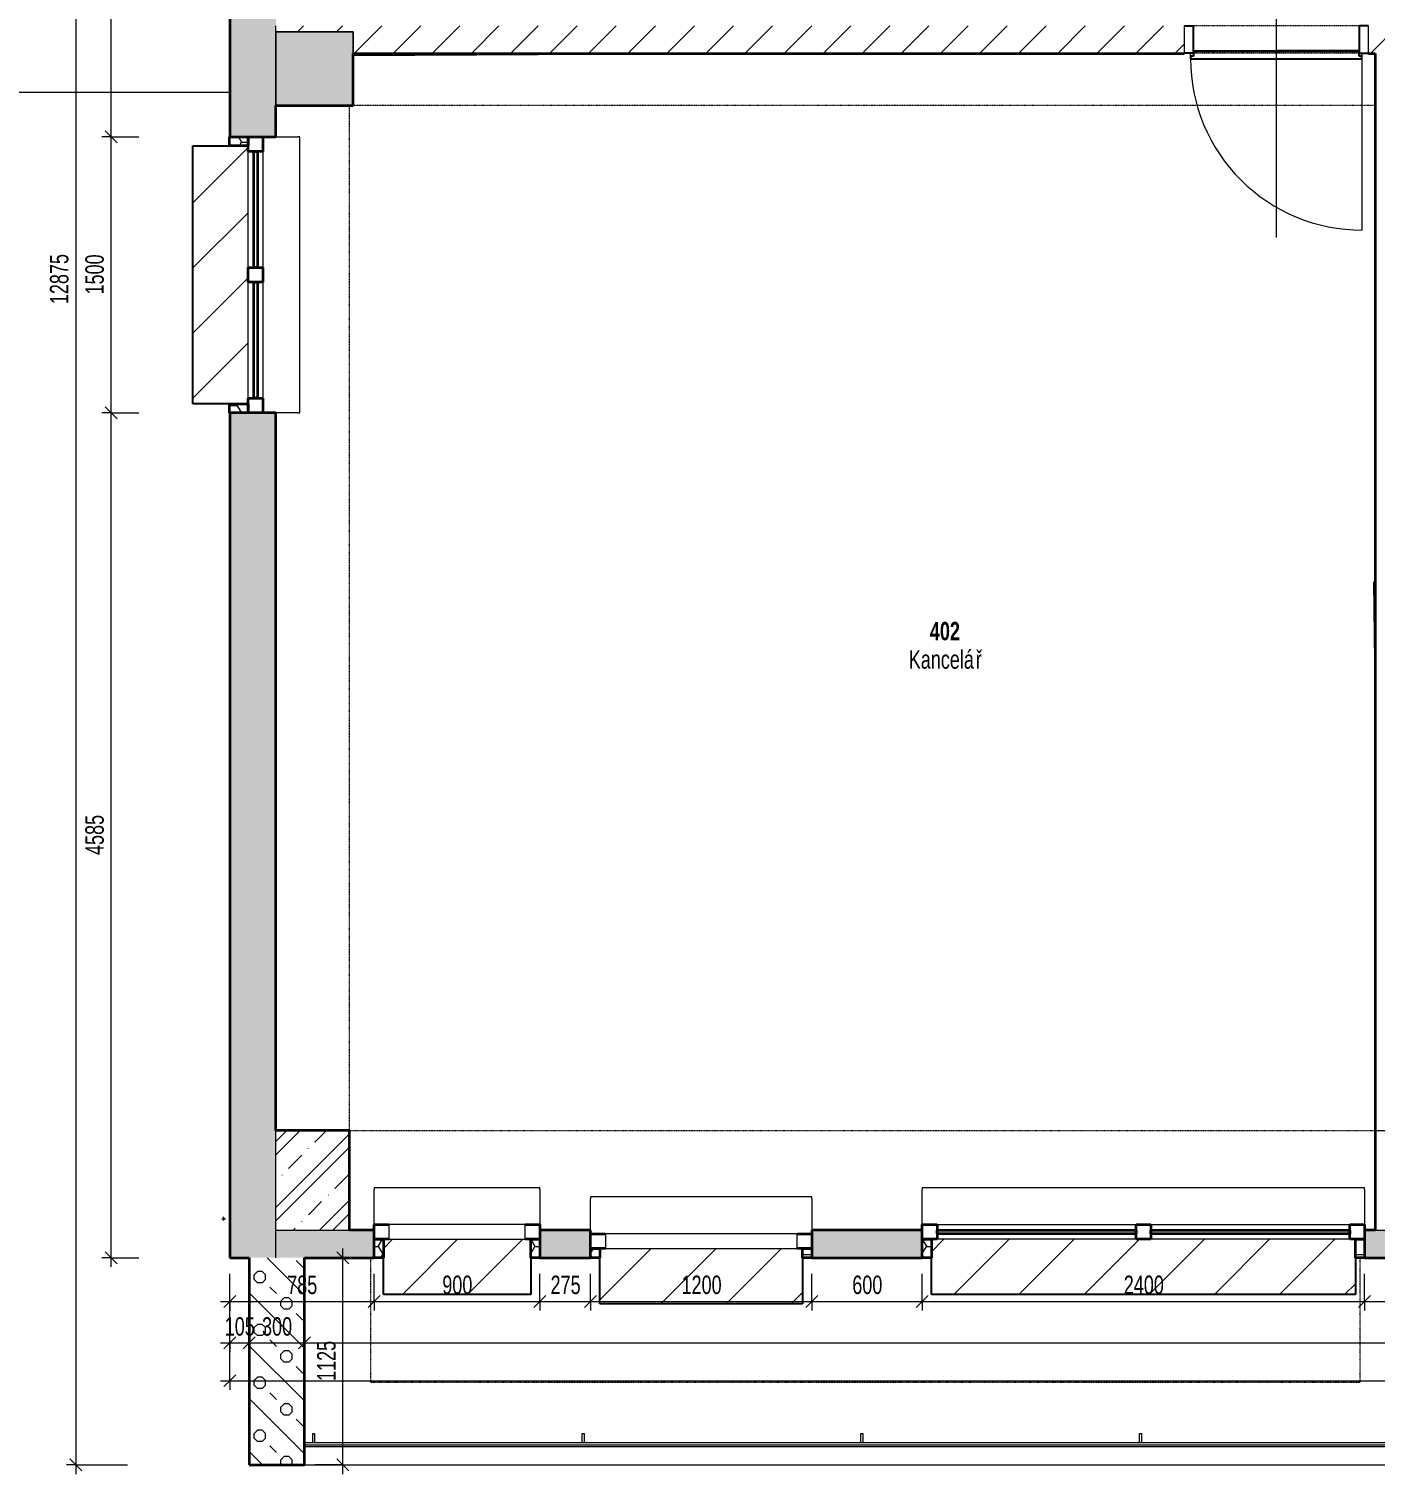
# Model space of a CAD drawing. Header units: millimetres. Extents: x 46521 to 257780, y -45352 to 20466.
# Drawn here: x 52401 to 59707, y -31402 to -23554 of the extents above; entities that cross this region are included whole.
import ezdxf

# ---------------------------------------------------------------- set-up
doc = ezdxf.new("R2010")
doc.units = ezdxf.units.MM
doc.linetypes.add('Dash dot dot', pattern=[5, 2, -1, 0, -1, 0, -1])
doc.linetypes.add('Čerchovaná se dvěma tečkami', pattern=[2.59, 1, -0.53, 0, -0.53, 0, -0.53])
for name, color, linetype, lineweight in [('A-ANNO-DIMS', 211, 'Continuous', 9), ('A-ANNO-DIMS-50', 211, 'Continuous', 9), ('A-AREA-IDEN', 2, 'Continuous', 9), ('A-DETL', 90, 'Continuous', 13), ('A-DOOR', 31, 'Continuous', 13), ('A-DOOR-FRAM', 31, 'Continuous', 25), ('A-FLOR', 192, 'Continuous', 13), ('A-FLOR-HRAL', 11, 'Continuous', 13), ('A-GENM', 13, 'Continuous', 13), ('A-GLAZ', 151, 'Continuous', 13), ('A-ROOF', 132, 'Continuous', 13), ('A-WALL', 113, 'Continuous', 13), ('A-WALL-PATT', 111, 'Continuous', 35), ('E-POWR-CNTR', 130, 'Continuous', 13), ('E-POWR-RISE', 130, 'Continuous', 13), ('Q-SPCQ', 91, 'Continuous', 13), ('S-COLS', 52, 'Continuous', 13)]:
    doc.layers.add(name, color=color, linetype=linetype, lineweight=lineweight)
doc.styles.add('Arial_2', font='arial.ttf', dxfattribs={"width": 0.7, "height": 100})
doc.styles.add('Arial_B', font='arialbd.ttf', dxfattribs={"width": 0.7, "height": 100})
doc.dimstyles.new('Vnitřní_-_průhledné', dxfattribs={"dimscale": 304.8, "dimtxt": 102.02594, "dimasz": 0.213255, "dimexe": 0.164042, "dimexo": 0.0625, "dimgap": 0.032808, "dimtad": 1, "dimdec": 0, "dimrnd": 5, "dimzin": 0, "dimdsep": 46, "dimtxsty": 'Arial_2', "dimblk1": 'OBLIQUE', "dimblk2": 'OBLIQUE', "dimsah": 1, "dimcen": 0.09, "dimdle": 0.164042, "dimazin": 0, "dimtfac": 1, "dimtdec": 4, "dimtix": 1, "dimtmove": 0, "dimatfit": 3, "dimfxl": 0.492126, "dimfxlon": 1, "dimtvp": 1, "dimtolj": 1, "dimtzin": 0, "dimarcsym": 2})

# ---------------------------------------------------------------- blocks, each defined once
blk = doc.blocks.new('OKNO_2k_nadsvetlik - OKNO_2k_nadsvetlik 1500 x 1800-1972510-2NP_DEMOLICE B')
at = {"layer": 'A-GLAZ'}
h = blk.add_hatch(dxfattribs=at)
h.set_pattern_fill('FP_24', color=256, style=0, pattern_type=2)
h.set_pattern_definition([(90, (-24889.283, -53616.38), (-43.3, 75), [50, -100]), (150, (-24889.283, -53566.38), (-86.601905, 0.0011), [50, -100]), (30, (-24889.283, -53566.38), (43.301905, 74.9989), [50, -100])])
h.paths.add_polyline_path([(750, -25), (700, -25), (700, -126), (750, -126), (750, -125)])
h.paths.add_polyline_path([(-700, -25), (-750, -25), (-750, -126), (-700, -126), (-700, -113.4)])
at = {"layer": 'A-GLAZ', "lineweight": 35}
for p, q in [((-750, 55), (-670, 55)), ((-670, 55), (-670, -25)), ((-670, 5), (-670, 25)), ((-670, 25), (-40, 25)), ((-40, 5), (-670, 5)), ((-40, 55), (40, 55)), ((-40, -25), (-40, 55)), ((-40, 25), (-40, 5)), ((40, 55), (40, -25)), ((40, 5), (40, 25)), ((40, 25), (670, 25)), ((670, 5), (40, 5)), ((670, 55), (750, 55)), ((670, -25), (670, 55)), ((670, 25), (670, 5)), ((-750, -25), (-700, -25)), ((-670, -25), (-750, -25)), ((-700, -25), (-700, -126)), ((40, -25), (-40, -25)), ((750, -25), (670, -25)), ((700, -25), (750, -25)), ((700, -126), (700, -25)), ((-750, -126), (-750, -125)), ((-700, -126), (-750, -126)), ((750, -126), (700, -126)), ((750, -125), (750, -126))]:
    blk.add_line(p, q, dxfattribs=at)
at = {"layer": 'A-GLAZ'}
for p, q in [((-670, 55), (-40, 55)), ((40, 55), (670, 55)), ((-40, -25), (-670, -25)), ((670, -25), (40, -25))]:
    blk.add_line(p, q, dxfattribs=at)
blk = doc.blocks.new('parapet s nosem_vnitní - parapet s nosem_vnitní-1280316-2NP_DEMOLICE B')
at = {"layer": 'A-GENM'}
for p, q in [((750, 200), (-750, 200)), ((-750, 200), (-750, 190)), ((-750, 70), (-750, 190)), ((750, 190), (750, 200)), ((750, 190), (750, 70))]:
    blk.add_line(p, q, dxfattribs=at)
blk = doc.blocks.new('parapet_ext - parapet_ext-1802102-2NP_DEMOLICE B')
at = {"layer": 'Q-SPCQ'}
h = blk.add_hatch(dxfattribs=at)
h.set_pattern_fill('FP_25', color=41, style=0, pattern_type=2)
h.set_pattern_definition([(135, (-24889.28, -53591.38), (-176.7767, -176.7767), [])])
h.paths.add_polyline_path([(700, -101), (700, 0), (-700, 0), (-700, -300), (700, -300)])
at = {"layer": 'Q-SPCQ', "color": 51, "lineweight": 25}
for p, q in [((-700, -300), (-700, -101)), ((700, -101), (700, -300)), ((700, -300), (-700, -300))]:
    blk.add_line(p, q, dxfattribs=at)
blk = doc.blocks.new('OKNO_2k_nadsvetlik - OKNO_2k_nadsvetlik 2400 x 1850-V16-2NP_DEMOLICE B')
at = {"layer": 'A-GLAZ'}
h = blk.add_hatch(dxfattribs=at)
h.set_pattern_fill('FP_34', color=256, style=0, pattern_type=2)
h.set_pattern_definition([(0, (-58449.626, 30151.56), (75, 43.3), [50, -100]), (60, (-58399.626, 30151.56), (0.0011, 86.601905), [50, -100]), (300, (-58399.626, 30151.56), (74.9989, -43.301905), [50, -100])])
h.paths.add_polyline_path([(1200, -76), (1200, 25), (1150, 25), (1150, -76)])
h.paths.add_polyline_path([(-1200, -76), (-1150, -76), (-1150, 25), (-1200, 25), (-1200, -75)])
at = {"layer": 'A-GLAZ', "lineweight": 35}
for p, q in [((-1200, 105), (-1120, 105)), ((-1200, 75), (-1200, 105)), ((-1120, 105), (-1120, 25)), ((-40, 105), (40, 105)), ((-40, 25), (-40, 105)), ((40, 105), (40, 25)), ((1120, 105), (1200, 105)), ((1120, 25), (1120, 105)), ((1200, 105), (1200, 75)), ((-1200, 25), (-1150, 25)), ((-1120, 25), (-1200, 25)), ((-1150, 25), (-1150, -76)), ((-1120, 55), (-1120, 75)), ((-1120, 75), (-40, 75)), ((-40, 55), (-1120, 55)), ((-40, 75), (-40, 55)), ((40, 25), (-40, 25)), ((40, 55), (40, 75)), ((40, 75), (1120, 75)), ((1120, 55), (40, 55)), ((1120, 75), (1120, 55)), ((1200, 25), (1120, 25)), ((1150, 25), (1200, 25)), ((1150, -76), (1150, 25)), ((-1200, -76), (-1200, -75)), ((-1150, -76), (-1200, -76)), ((1200, -76), (1150, -76)), ((1200, -75), (1200, -76))]:
    blk.add_line(p, q, dxfattribs=at)
at = {"layer": 'A-GLAZ'}
for p, q in [((-1120, 105), (-40, 105)), ((40, 105), (1120, 105)), ((-40, 25), (-1120, 25)), ((1120, 25), (40, 25))]:
    blk.add_line(p, q, dxfattribs=at)
blk = doc.blocks.new('parapet s nosem_vnitní - parapet s nosem_vnitní-1280360-2NP_DEMOLICE B')
at = {"layer": 'A-GENM'}
for p, q in [((1200, 200), (-1200, 200)), ((-1200, 200), (-1200, 190)), ((-1200, 0), (-1200, 190)), ((1200, 190), (1200, 200)), ((1200, 190), (1200, 0))]:
    blk.add_line(p, q, dxfattribs=at)
blk = doc.blocks.new('parapet_ext - parapet_ext-V17-2NP_DEMOLICE B')
at = {"layer": 'Q-SPCQ'}
h = blk.add_hatch(dxfattribs=at)
h.set_pattern_fill('FP_35', color=41, style=0, pattern_type=2)
h.set_pattern_definition([(45, (-58449.63, 30126.56), (-176.7767, 176.7767), [])])
h.paths.add_polyline_path([(1150, -300), (1150, 0), (-1150, 0), (-1150, -300), (1102.1, -300)])
at = {"layer": 'Q-SPCQ', "color": 51, "lineweight": 25}
for p, q in [((-1150, -300), (-1150, -101)), ((1150, -101), (1150, -300)), ((1150, -300), (-1150, -300))]:
    blk.add_line(p, q, dxfattribs=at)
blk = doc.blocks.new('OKNO_1k_nadsvetlik - OKNO_1k_nadsvetlik_1200 x 1850-V18-2NP_DEMOLICE B')
at = {"layer": 'A-GLAZ'}
h = blk.add_hatch(dxfattribs=at)
h.set_pattern_fill('FP_36', color=256, style=0, pattern_type=2)
h.set_pattern_definition([(0, (-56049.626, 30151.56), (75, 43.3), [50, -100]), (60, (-55999.626, 30151.56), (0.0011, 86.601905), [50, -100]), (300, (-55999.626, 30151.56), (74.9989, -43.301905), [50, -100])])
h.paths.add_polyline_path([(-600, -76), (-550, -76), (-550, -25), (-600, -25), (-600, -75)])
h.paths.add_polyline_path([(550, -76), (600, -76), (600, -25), (550, -25), (550, -75)])
at = {"layer": 'A-GLAZ', "lineweight": 35}
for p, q in [((-600, 55), (-520, 55)), ((520, 55), (600, 55)), ((-600, -25), (-550, -25)), ((-520, -25), (-600, -25)), ((-600, -76), (-600, -75)), ((-550, -76), (-600, -76)), ((-550, -25), (-550, -76)), ((600, -25), (520, -25)), ((550, -25), (600, -25)), ((550, -76), (550, -25)), ((600, -76), (550, -76)), ((600, -75), (600, -76))]:
    blk.add_line(p, q, dxfattribs=at)
at = {"layer": 'A-GLAZ'}
for p, q in [((520, 55), (-520, 55)), ((-520, 55), (-520, -25)), ((520, -25), (520, 55)), ((-520, -25), (520, -25))]:
    blk.add_line(p, q, dxfattribs=at)
blk = doc.blocks.new('parapet s nosem_vnitní - parapet s nosem_vnitní-1280362-2NP_DEMOLICE B')
at = {"layer": 'A-GENM'}
for p, q in [((600, 200), (-600, 200)), ((-600, 200), (-600, 190)), ((-600, 20), (-600, 190)), ((600, 190), (600, 200)), ((600, 190), (600, 20))]:
    blk.add_line(p, q, dxfattribs=at)
blk = doc.blocks.new('parapet_ext - parapet_ext-V19-2NP_DEMOLICE B')
at = {"layer": 'Q-SPCQ'}
h = blk.add_hatch(dxfattribs=at)
h.set_pattern_fill('FP_37', color=41, style=0, pattern_type=2)
h.set_pattern_definition([(45, (-56049.63, 30176.56), (-176.7767, 176.7767), [])])
h.paths.add_polyline_path([(-278.4, -300), (550, -300), (550, 0), (-550, 0), (-550, -300)])
at = {"layer": 'Q-SPCQ', "color": 51, "lineweight": 25}
for p, q in [((-550, -300), (-550, -51)), ((550, -51), (550, -300)), ((550, -300), (-550, -300))]:
    blk.add_line(p, q, dxfattribs=at)
blk = doc.blocks.new('OKNO_1k_nadsvetlik - OKNO_1k_nadsvetlik_900 x 2600-2306723-2NP_DEMOLICE B')
at = {"layer": 'A-GLAZ'}
h = blk.add_hatch(dxfattribs=at)
h.set_pattern_fill('FP_38', color=256, style=0, pattern_type=2)
h.set_pattern_definition([(0, (-54724.626, 30151.56), (75, 43.3), [50, -100]), (60, (-54674.626, 30151.56), (0.0011, 86.601905), [50, -100]), (300, (-54674.626, 30151.56), (74.9989, -43.301905), [50, -100])])
h.paths.add_polyline_path([(-450, -76), (-400, -76), (-400, 25), (-450, 25), (-450, -75)])
h.paths.add_polyline_path([(450, -76), (450, 25), (400, 25), (400, -76)])
at = {"layer": 'A-GLAZ', "lineweight": 35}
for p, q in [((-450, 105), (-370, 105)), ((-450, 75), (-450, 105)), ((370, 105), (450, 105)), ((450, 105), (450, 75)), ((-450, 25), (-400, 25)), ((-370, 25), (-450, 25)), ((-400, 25), (-400, -76)), ((450, 25), (370, 25)), ((400, 25), (450, 25)), ((400, -76), (400, 25)), ((-450, -76), (-450, -75)), ((-400, -76), (-450, -76)), ((450, -76), (400, -76)), ((450, -75), (450, -76))]:
    blk.add_line(p, q, dxfattribs=at)
at = {"layer": 'A-GLAZ'}
for p, q in [((370, 105), (-370, 105)), ((-370, 105), (-370, 25)), ((370, 25), (370, 105)), ((-370, 25), (370, 25))]:
    blk.add_line(p, q, dxfattribs=at)
blk = doc.blocks.new('parapet s nosem_vnitní - parapet s nosem_vnitní-1280334-2NP_DEMOLICE B')
at = {"layer": 'A-GENM'}
for p, q in [((450, 200), (-450, 200)), ((-450, 200), (-450, 190)), ((-450, 0), (-450, 190)), ((450, 190), (450, 200)), ((450, 190), (450, 0))]:
    blk.add_line(p, q, dxfattribs=at)
blk = doc.blocks.new('parapet_ext - parapet_ext-1802020-2NP_DEMOLICE B')
at = {"layer": 'Q-SPCQ'}
h = blk.add_hatch(dxfattribs=at)
h.set_pattern_fill('FP_39', color=41, style=0, pattern_type=2)
h.set_pattern_definition([(45, (-54724.63, 30126.56), (-176.7767, 176.7767), [])])
h.paths.add_polyline_path([(400, -300), (400, 0), (-400, 0), (-400, -300), (290.5, -300)])
at = {"layer": 'Q-SPCQ', "color": 51, "lineweight": 25}
for p, q in [((-400, -300), (-400, -101)), ((400, -101), (400, -300)), ((400, -300), (-400, -300))]:
    blk.add_line(p, q, dxfattribs=at)
blk = doc.blocks.new('DVERE_1k_oblozka - DD03_01_900x1970_koupelna-1549516-2NP_DEMOLICE B')
at = {"layer": 'A-DOOR'}
for p, q in [((-465, 72.1), (-465, 1032.1)), ((0, -127.9), (0, 1072.1)), ((355, 102.1), (-355, 102.1)), ((465, 102.1), (465, 72.1)), ((-450, 72.1), (-500, 72.1)), ((-500, 72.1), (-500, -77.9)), ((-450, -77.9), (-450, 72.1)), ((500, 72.1), (450, 72.1)), ((450, 72.1), (450, -77.9)), ((500, -77.9), (500, 72.1)), ((-500, -77.9), (-450, -77.9)), ((450, -77.9), (500, -77.9))]:
    blk.add_line(p, q, dxfattribs=at)
at = {"layer": 'A-DOOR', "lineweight": 25}
for p, q in [((465, 102.1), (-465, 102.1)), ((-465, 102.1), (-465, 87.1)), ((-465, 87.1), (-450, 87.1)), ((-450, 87.1), (-450, 72.1)), ((450, 72.1), (450, 87.1)), ((450, 87.1), (465, 87.1)), ((465, 87.1), (465, 102.1)), ((-450, 62.1), (450, 62.1))]:
    blk.add_line(p, q, dxfattribs=at)
at = {"layer": 'A-DOOR', "linetype": 'Čerchovaná se dvěma tečkami'}
for p, q in [((-450, 72.1), (450, 72.1)), ((-450, -77.9), (450, -77.9))]:
    blk.add_line(p, q, dxfattribs=at)
at = {"layer": 'A-DOOR'}
blk.add_arc((-465, 102.1), 930, 360, 90, dxfattribs=at)
at = {"layer": 'A-DOOR-FRAM'}
for p, q in [((-450, 72.1), (-500, 72.1)), ((-450, -77.9), (-450, 72.1)), ((450, 72.1), (450, -77.9)), ((450, 72.1), (500, 72.1)), ((-500, -77.9), (-450, -77.9)), ((500, -77.9), (450, -77.9))]:
    blk.add_line(p, q, dxfattribs=at)
blk = doc.blocks.new('Zábradlí - 50x10mm-980415-2NP_DEMOLICE B')
at = {"layer": 'A-FLOR-HRAL', "color": 41}
for p, q in [((25, 5), (-25, 5)), ((-25, 5), (-25, -5)), ((-25, -5), (25, -5))]:
    blk.add_line(p, q, dxfattribs=at)
blk = doc.blocks.new('Zábradlí - 50x10mm-980461-2NP_DEMOLICE B')
at = {"layer": 'A-FLOR-HRAL', "color": 41}
for p, q in [((25, 5), (-25, 5)), ((-25, 5), (-25, -5)), ((-25, -5), (25, -5))]:
    blk.add_line(p, q, dxfattribs=at)
blk = doc.blocks.new('Zábradlí - Zábradlí-1110506-2NP_DEMOLICE B')
at = {"layer": 'A-FLOR-HRAL', "color": 41}
for p, q in [((65996.4, -31231.8), (53896.4, -31231.8)), ((53896.4, -31241.8), (65996.4, -31241.8)), ((53896.4, -31251.8), (65996.4, -31251.8))]:
    blk.add_line(p, q, dxfattribs=at)
at = {"extrusion": (0, 0, -1), "zscale": -1, "rotation": 269.9999999999998}
for name, p in [('Zábradlí - 50x10mm-980415-2NP_DEMOLICE B', (-53946.4, -31206.8)), ('Zábradlí - 50x10mm-980461-2NP_DEMOLICE B', (-55408.9, -31206.8)), ('Zábradlí - 50x10mm-980461-2NP_DEMOLICE B', (-56921.4, -31206.8)), ('Zábradlí - 50x10mm-980461-2NP_DEMOLICE B', (-58433.9, -31206.8))]:
    blk.add_blockref(name, p, dxfattribs=at)
blk = doc.blocks.new('DIMBLOCK17-2NP_DEMOLICE B')
at = {"layer": 'A-ANNO-DIMS-50'}
for p, q in [((52847.1, -25639.3), (52797.1, -25639.3)), ((52847.1, -30276.6), (52847.1, -25639.3)), ((52847.1, -25639.3), (52997.1, -25639.3)), ((52847.1, -30226.6), (52797.1, -30226.6)), ((52847.1, -30226.6), (52997.1, -30226.6))]:
    blk.add_line(p, q, dxfattribs=at)
at = {"layer": 'A-ANNO-DIMS-50', "lineweight": 18}
for p, q in [((52847.1, -25639.3), (52814.6, -25606.8)), ((52847.1, -25639.3), (52879.6, -25671.8)), ((52847.1, -30226.6), (52814.6, -30194.1)), ((52847.1, -30226.6), (52879.6, -30259.1))]:
    blk.add_line(p, q, dxfattribs=at)
at = {"layer": 'A-ANNO-DIMS-50', "color": 0, "insert": (52707.3, -28039.7), "char_height": 100, "width": 256.164, "attachment_point": 1, "rotation": 90, "line_spacing_factor": 0.941778, "style": 'Arial_2'}
blk.add_mtext('4585', dxfattribs=at)
blk = doc.blocks.new('_Oblique')
at = {"color": 0, "linetype": 'ByBlock', "lineweight": -2}
blk.add_line((-0.5, -0.5), (0.5, 0.5), dxfattribs=at)
blk = doc.blocks.new('DIMBLOCK18-2NP_DEMOLICE B')
at = {"layer": 'A-ANNO-DIMS-50'}
for p, q in [((52847.1, -24139.3), (52797.1, -24139.3)), ((52847.1, -25639.3), (52847.1, -24139.3)), ((52847.1, -24139.3), (52997.1, -24139.3)), ((52847.1, -25639.3), (52797.1, -25639.3)), ((52847.1, -25639.3), (52997.1, -25639.3))]:
    blk.add_line(p, q, dxfattribs=at)
at = {"layer": 'A-ANNO-DIMS-50', "lineweight": 18}
for p, q in [((52847.1, -24139.3), (52814.6, -24106.8)), ((52847.1, -24139.3), (52879.6, -24171.8)), ((52847.1, -25639.3), (52814.6, -25606.8)), ((52847.1, -25639.3), (52879.6, -25671.8))]:
    blk.add_line(p, q, dxfattribs=at)
at = {"layer": 'A-ANNO-DIMS-50', "color": 0, "insert": (52707.3, -24996), "char_height": 100, "width": 256.164, "attachment_point": 1, "rotation": 90, "line_spacing_factor": 0.941778, "style": 'Arial_2'}
blk.add_mtext('1500', dxfattribs=at)
blk = doc.blocks.new('DIMBLOCK19-2NP_DEMOLICE B')
at = {"layer": 'A-ANNO-DIMS-50'}
for p, q in [((52847.1, -24139.3), (52847.1, -18428.2)), ((52847.1, -18478.2), (52797.1, -18478.2)), ((52847.1, -18478.2), (52997.1, -18478.2)), ((52847.1, -24139.3), (52797.1, -24139.3)), ((52847.1, -24139.3), (52997.1, -24139.3))]:
    blk.add_line(p, q, dxfattribs=at)
at = {"layer": 'A-ANNO-DIMS-50', "lineweight": 18}
for p, q in [((52847.1, -18478.2), (52814.6, -18445.7)), ((52847.1, -18478.2), (52879.6, -18510.7)), ((52847.1, -24139.3), (52814.6, -24106.8)), ((52847.1, -24139.3), (52879.6, -24171.8))]:
    blk.add_line(p, q, dxfattribs=at)
at = {"layer": 'A-ANNO-DIMS-50', "color": 0, "insert": (52707.3, -21415.5), "char_height": 100, "width": 256.164, "attachment_point": 1, "rotation": 90, "line_spacing_factor": 0.941778, "style": 'Arial_2'}
blk.add_mtext('5660', dxfattribs=at)
blk = doc.blocks.new('DIMBLOCK20-2NP_DEMOLICE B')
at = {"layer": 'A-ANNO-DIMS-50'}
for p, q in [((53491.4, -30463.7), (53491.4, -30313.7)), ((54274.6, -30463.7), (54274.6, -30313.7)), ((53441.4, -30463.7), (54274.6, -30463.7)), ((53491.4, -30463.7), (53491.4, -30513.7)), ((54274.6, -30463.7), (54274.6, -30513.7))]:
    blk.add_line(p, q, dxfattribs=at)
at = {"layer": 'A-ANNO-DIMS-50', "lineweight": 18}
for p, q in [((53491.4, -30463.7), (53523.9, -30431.2)), ((54274.6, -30463.7), (54307.1, -30431.2)), ((53491.4, -30463.7), (53458.9, -30496.2)), ((54274.6, -30463.7), (54242.1, -30496.2))]:
    blk.add_line(p, q, dxfattribs=at)
at = {"layer": 'A-ANNO-DIMS-50', "color": 0, "insert": (53803, -30323.8), "char_height": 100, "width": 192.123, "attachment_point": 1, "line_spacing_factor": 0.941778, "style": 'Arial_2'}
blk.add_mtext('785', dxfattribs=at)
blk = doc.blocks.new('DIMBLOCK21-2NP_DEMOLICE B')
at = {"layer": 'A-ANNO-DIMS-50'}
for p, q in [((54274.6, -30463.7), (54274.6, -30313.7)), ((55174.6, -30463.7), (55174.6, -30313.7)), ((54274.6, -30463.7), (55174.6, -30463.7)), ((54274.6, -30463.7), (54274.6, -30513.7)), ((55174.6, -30463.7), (55174.6, -30513.7))]:
    blk.add_line(p, q, dxfattribs=at)
at = {"layer": 'A-ANNO-DIMS-50', "lineweight": 18}
for p, q in [((54274.6, -30463.7), (54307.1, -30431.2)), ((55174.6, -30463.7), (55207.1, -30431.2)), ((54274.6, -30463.7), (54242.1, -30496.2)), ((55174.6, -30463.7), (55142.1, -30496.2))]:
    blk.add_line(p, q, dxfattribs=at)
at = {"layer": 'A-ANNO-DIMS-50', "color": 0, "insert": (54644.6, -30323.8), "char_height": 100, "width": 192.123, "attachment_point": 1, "line_spacing_factor": 0.941778, "style": 'Arial_2'}
blk.add_mtext('900', dxfattribs=at)
blk = doc.blocks.new('DIMBLOCK22-2NP_DEMOLICE B')
at = {"layer": 'A-ANNO-DIMS-50'}
for p, q in [((55174.6, -30463.7), (55174.6, -30313.7)), ((55449.6, -30463.7), (55449.6, -30313.7)), ((55174.6, -30463.7), (55449.6, -30463.7)), ((55174.6, -30463.7), (55174.6, -30513.7)), ((55449.6, -30463.7), (55449.6, -30513.7))]:
    blk.add_line(p, q, dxfattribs=at)
at = {"layer": 'A-ANNO-DIMS-50', "lineweight": 18}
for p, q in [((55174.6, -30463.7), (55207.1, -30431.2)), ((55449.6, -30463.7), (55482.1, -30431.2)), ((55174.6, -30463.7), (55142.1, -30496.2)), ((55449.6, -30463.7), (55417.1, -30496.2))]:
    blk.add_line(p, q, dxfattribs=at)
at = {"layer": 'A-ANNO-DIMS-50', "color": 0, "insert": (55232.1, -30323.8), "char_height": 100, "width": 192.123, "attachment_point": 1, "line_spacing_factor": 0.941778, "style": 'Arial_2'}
blk.add_mtext('275', dxfattribs=at)
blk = doc.blocks.new('DIMBLOCK23-2NP_DEMOLICE B')
at = {"layer": 'A-ANNO-DIMS-50'}
for p, q in [((55449.6, -30463.7), (55449.6, -30313.7)), ((56649.6, -30463.7), (56649.6, -30313.7)), ((55449.6, -30463.7), (56649.6, -30463.7)), ((55449.6, -30463.7), (55449.6, -30513.7)), ((56649.6, -30463.7), (56649.6, -30513.7))]:
    blk.add_line(p, q, dxfattribs=at)
at = {"layer": 'A-ANNO-DIMS-50', "lineweight": 18}
for p, q in [((55449.6, -30463.7), (55482.1, -30431.2)), ((56649.6, -30463.7), (56682.1, -30431.2)), ((55449.6, -30463.7), (55417.1, -30496.2)), ((56649.6, -30463.7), (56617.1, -30496.2))]:
    blk.add_line(p, q, dxfattribs=at)
at = {"layer": 'A-ANNO-DIMS-50', "color": 0, "insert": (55942.9, -30323.8), "char_height": 100, "width": 256.164, "attachment_point": 1, "line_spacing_factor": 0.941778, "style": 'Arial_2'}
blk.add_mtext('1200', dxfattribs=at)
blk = doc.blocks.new('DIMBLOCK24-2NP_DEMOLICE B')
at = {"layer": 'A-ANNO-DIMS-50'}
for p, q in [((56649.6, -30463.7), (56649.6, -30313.7)), ((57249.6, -30463.7), (57249.6, -30313.7)), ((56649.6, -30463.7), (57249.6, -30463.7)), ((56649.6, -30463.7), (56649.6, -30513.7)), ((57249.6, -30463.7), (57249.6, -30513.7))]:
    blk.add_line(p, q, dxfattribs=at)
at = {"layer": 'A-ANNO-DIMS-50', "lineweight": 18}
for p, q in [((56649.6, -30463.7), (56682.1, -30431.2)), ((57249.6, -30463.7), (57282.1, -30431.2)), ((56649.6, -30463.7), (56617.1, -30496.2)), ((57249.6, -30463.7), (57217.1, -30496.2))]:
    blk.add_line(p, q, dxfattribs=at)
at = {"layer": 'A-ANNO-DIMS-50', "color": 0, "insert": (56869.6, -30323.8), "char_height": 100, "width": 192.123, "attachment_point": 1, "line_spacing_factor": 0.941778, "style": 'Arial_2'}
blk.add_mtext('600', dxfattribs=at)
blk = doc.blocks.new('DIMBLOCK25-2NP_DEMOLICE B')
at = {"layer": 'A-ANNO-DIMS-50'}
for p, q in [((57249.6, -30463.7), (57249.6, -30313.7)), ((59649.6, -30463.7), (59649.6, -30313.7)), ((57249.6, -30463.7), (59649.6, -30463.7)), ((57249.6, -30463.7), (57249.6, -30513.7)), ((59649.6, -30463.7), (59649.6, -30513.7))]:
    blk.add_line(p, q, dxfattribs=at)
at = {"layer": 'A-ANNO-DIMS-50', "lineweight": 18}
for p, q in [((57249.6, -30463.7), (57282.1, -30431.2)), ((59649.6, -30463.7), (59682.1, -30431.2)), ((57249.6, -30463.7), (57217.1, -30496.2)), ((59649.6, -30463.7), (59617.1, -30496.2))]:
    blk.add_line(p, q, dxfattribs=at)
at = {"layer": 'A-ANNO-DIMS-50', "color": 0, "insert": (58342.9, -30323.8), "char_height": 100, "width": 256.164, "attachment_point": 1, "line_spacing_factor": 0.941778, "style": 'Arial_2'}
blk.add_mtext('2400', dxfattribs=at)
blk = doc.blocks.new('DIMBLOCK26-2NP_DEMOLICE B')
at = {"layer": 'A-ANNO-DIMS-50'}
for p, q in [((59649.6, -30463.7), (59649.6, -30313.7)), ((60249.6, -30463.7), (60249.6, -30313.7)), ((59649.6, -30463.7), (60249.6, -30463.7)), ((59649.6, -30463.7), (59649.6, -30513.7)), ((60249.6, -30463.7), (60249.6, -30513.7))]:
    blk.add_line(p, q, dxfattribs=at)
at = {"layer": 'A-ANNO-DIMS-50', "lineweight": 18}
for p, q in [((59649.6, -30463.7), (59682.1, -30431.2)), ((60249.6, -30463.7), (60282.1, -30431.2)), ((59649.6, -30463.7), (59617.1, -30496.2)), ((60249.6, -30463.7), (60217.1, -30496.2))]:
    blk.add_line(p, q, dxfattribs=at)
at = {"layer": 'A-ANNO-DIMS-50', "color": 0, "insert": (59869.6, -30323.8), "char_height": 100, "width": 192.123, "attachment_point": 1, "line_spacing_factor": 0.941778, "style": 'Arial_2'}
blk.add_mtext('600', dxfattribs=at)
blk = doc.blocks.new('DIMBLOCK81-2NP_DEMOLICE B')
at = {"layer": 'A-ANNO-DIMS-50'}
for p, q in [((53491.4, -30689.6), (53491.4, -30539.6)), ((53596.4, -30689.6), (53596.4, -30539.6)), ((53441.4, -30689.6), (53596.4, -30689.6)), ((53491.4, -30689.6), (53491.4, -30739.6)), ((53596.4, -30689.6), (53596.4, -30739.6))]:
    blk.add_line(p, q, dxfattribs=at)
at = {"layer": 'A-ANNO-DIMS-50', "lineweight": 18}
for p, q in [((53491.4, -30689.6), (53523.9, -30657.1)), ((53596.4, -30689.6), (53628.9, -30657.1)), ((53491.4, -30689.6), (53458.9, -30722.1)), ((53596.4, -30689.6), (53563.9, -30722.1))]:
    blk.add_line(p, q, dxfattribs=at)
at = {"layer": 'A-ANNO-DIMS-50', "color": 0, "insert": (53463.8, -30549.7), "char_height": 100, "width": 192.123, "attachment_point": 1, "line_spacing_factor": 0.941778, "style": 'Arial_2'}
blk.add_mtext('105', dxfattribs=at)
blk = doc.blocks.new('DIMBLOCK82-2NP_DEMOLICE B')
at = {"layer": 'A-ANNO-DIMS-50'}
for p, q in [((53596.4, -30689.6), (53596.4, -30539.6)), ((53896.4, -30689.6), (53896.4, -30539.6)), ((53596.4, -30689.6), (53896.4, -30689.6)), ((53596.4, -30689.6), (53596.4, -30739.6)), ((53896.4, -30689.6), (53896.4, -30739.6))]:
    blk.add_line(p, q, dxfattribs=at)
at = {"layer": 'A-ANNO-DIMS-50', "lineweight": 18}
for p, q in [((53596.4, -30689.6), (53628.9, -30657.1)), ((53896.4, -30689.6), (53928.9, -30657.1)), ((53596.4, -30689.6), (53563.9, -30722.1)), ((53896.4, -30689.6), (53863.9, -30722.1))]:
    blk.add_line(p, q, dxfattribs=at)
at = {"layer": 'A-ANNO-DIMS-50', "color": 0, "insert": (53666.3, -30549.7), "char_height": 100, "width": 192.123, "attachment_point": 1, "line_spacing_factor": 0.941778, "style": 'Arial_2'}
blk.add_mtext('300', dxfattribs=at)
blk = doc.blocks.new('DIMBLOCK83-2NP_DEMOLICE B')
at = {"layer": 'A-ANNO-DIMS-50'}
for p, q in [((53896.4, -30689.6), (53896.4, -30539.6)), ((65996.4, -30689.6), (65996.4, -30539.6)), ((53896.4, -30689.6), (65996.4, -30689.6)), ((53896.4, -30689.6), (53896.4, -30739.6)), ((65996.4, -30689.6), (65996.4, -30739.6))]:
    blk.add_line(p, q, dxfattribs=at)
at = {"layer": 'A-ANNO-DIMS-50', "lineweight": 18}
for p, q in [((53896.4, -30689.6), (53928.9, -30657.1)), ((65996.4, -30689.6), (66028.9, -30657.1)), ((53896.4, -30689.6), (53863.9, -30722.1)), ((65996.4, -30689.6), (65963.9, -30722.1))]:
    blk.add_line(p, q, dxfattribs=at)
at = {"layer": 'A-ANNO-DIMS-50', "color": 0, "insert": (59813, -30549.7), "char_height": 100, "width": 320.204, "attachment_point": 1, "line_spacing_factor": 0.941778, "style": 'Arial_2'}
blk.add_mtext('12100', dxfattribs=at)
blk = doc.blocks.new('DIMBLOCK91-2NP_DEMOLICE B')
at = {"layer": 'A-ANNO-DIMS-50', "lineweight": 18}
for p, q in [((54105.3, -30226.6), (54072.8, -30194.1)), ((54105.3, -30226.6), (54137.8, -30259.1)), ((54105.3, -31351.6), (54072.8, -31319.1)), ((54105.3, -31351.6), (54137.8, -31384.1))]:
    blk.add_line(p, q, dxfattribs=at)
at = {"layer": 'A-ANNO-DIMS-50'}
for p, q in [((54105.3, -31401.6), (54105.3, -30176.6)), ((54105.3, -30226.6), (53955.3, -30226.6)), ((54105.3, -30226.6), (54155.3, -30226.6)), ((54105.3, -31351.6), (53955.3, -31351.6)), ((54105.3, -31351.6), (54155.3, -31351.6))]:
    blk.add_line(p, q, dxfattribs=at)
at = {"layer": 'A-ANNO-DIMS-50', "color": 0, "insert": (53965.4, -30895.8), "char_height": 100, "width": 256.164, "attachment_point": 1, "rotation": 90, "line_spacing_factor": 0.941778, "style": 'Arial_2'}
blk.add_mtext('1125', dxfattribs=at)
blk = doc.blocks.new('DIMBLOCK97-2NP_DEMOLICE B')
at = {"layer": 'A-ANNO-DIMS-50'}
for p, q in [((52655.2, -18428.2), (52655.2, -31401.6)), ((52655.2, -18478.2), (52605.2, -18478.2)), ((52655.2, -18478.2), (53180, -18478.2)), ((52655.2, -31351.6), (52605.2, -31351.6)), ((52655.2, -31351.6), (52936.5, -31351.6))]:
    blk.add_line(p, q, dxfattribs=at)
at = {"layer": 'A-ANNO-DIMS-50', "lineweight": 18}
for p, q in [((52655.2, -18478.2), (52622.7, -18445.7)), ((52655.2, -18478.2), (52687.7, -18510.7)), ((52655.2, -31351.6), (52622.7, -31319.1)), ((52655.2, -31351.6), (52687.7, -31384.1))]:
    blk.add_line(p, q, dxfattribs=at)
at = {"layer": 'A-ANNO-DIMS-50', "color": 0, "insert": (52515.4, -25048.3), "char_height": 100, "width": 320.204, "attachment_point": 1, "rotation": 90, "line_spacing_factor": 0.941778, "style": 'Arial_2'}
blk.add_mtext('12875', dxfattribs=at)
blk = doc.blocks.new('DIMBLOCK98-2NP_DEMOLICE B')
at = {"layer": 'A-ANNO-DIMS-50'}
for p, q in [((53491.4, -30894.3), (53491.4, -30369.6)), ((96389.6, -30894.3), (96389.6, -30672.2)), ((53441.4, -30894.3), (96439.6, -30894.3)), ((53491.4, -30894.3), (53491.4, -30944.3)), ((96389.6, -30894.3), (96389.6, -30944.3))]:
    blk.add_line(p, q, dxfattribs=at)
at = {"layer": 'A-ANNO-DIMS-50', "lineweight": 18}
for p, q in [((53491.4, -30894.3), (53458.9, -30926.8)), ((53491.4, -30894.3), (53523.9, -30861.8)), ((96389.6, -30894.3), (96357.1, -30926.8)), ((96389.6, -30894.3), (96422.1, -30861.8))]:
    blk.add_line(p, q, dxfattribs=at)
at = {"layer": 'A-ANNO-DIMS-50', "color": 0, "insert": (74807.1, -30754.5), "char_height": 100, "width": 320.204, "attachment_point": 1, "line_spacing_factor": 0.941778, "style": 'Arial_2'}
blk.add_mtext('42900', dxfattribs=at)

msp = doc.modelspace()

# ---------------------------------------------------------------- hatches: boundary and pattern name
at = {"layer": 'A-WALL-PATT', "lineweight": 13}
h = msp.add_hatch(dxfattribs=at)
h.set_pattern_fill('FP_6', color=256, angle=45, style=0, pattern_type=2)
h.set_pattern_definition([(135, (53741.38, -24893.75), (-143.684, -143.684), []), (90, (53674.07, -24664.8), (-143.684, 143.684), [25.4, -261.968]), (135, (53674.07, -24639.4), (-143.684, -143.684), [25.4, -177.8]), (180, (53656.11, -24621.44), (-143.684, -143.684), [25.4, -261.968]), (225, (53630.71, -24621.44), (143.684, -143.684), [25.4, -177.8]), (90, (53612.75, -24664.8), (-143.684, 143.684), [25.4, -261.968]), (135, (53630.71, -24682.76), (-143.684, -143.684), [25.4, -177.8]), (180, (53656.11, -24682.76), (-143.684, -143.684), [25.4, -261.968]), (225, (53674.07, -24664.8), (143.684, -143.684), [25.4, -177.8]), (135, (53589.53, -24598.22), (-143.684, -143.684), [50.8, -152.4])])
h.paths.add_polyline_path([(53596.4, -30226.6), (53741.4, -30226.6), (53741.4, -25639.3), (53491.4, -25639.3), (53491.4, -30226.6), (53502.9, -30226.6)])
h.paths.add_polyline_path([(53741.4, -24139.3), (53741.4, -19704.6), (53491.4, -19704.6), (53491.4, -20438.1), (53631.8, -20438.4), (53634, -20438.7), (53638.6, -20440.6), (53642.5, -20443.6), (53645.6, -20447.6), (53647.5, -20452.2), (53648.1, -20457.1), (53647.5, -20462), (53645.6, -20466.6), (53642.5, -20470.6), (53638.6, -20473.6), (53634, -20475.5), (53625.4, -20476.2), (53491.4, -20476.2), (53491.4, -21299.4), (53631.8, -21299.7), (53634, -21300), (53638.6, -21301.9), (53642.5, -21304.9), (53645.6, -21308.9), (53647.5, -21313.5), (53648.1, -21318.4), (53647.5, -21323.3), (53645.6, -21327.9), (53642.5, -21331.9), (53638.6, -21334.9), (53634, -21336.8), (53625.4, -21337.5), (53491.4, -21337.5), (53491.4, -24139.3), (53502.9, -24139.3)])
h = msp.add_hatch(dxfattribs=at)
h.set_pattern_fill('FP_10', color=256, style=0, pattern_type=2)
h.set_pattern_definition([(45, (0, 0), (-106.06602, 106.06602), [])])
h.paths.add_polyline_path([(65727.9, -23686.6), (65727.9, -23536.6), (65146.6, -23536.6), (65146.6, -23686.6)])
h.paths.add_polyline_path([(64246.6, -23686.6), (64246.6, -23536.6), (61899.6, -23536.6), (61899.6, -23686.6), (63039.6, -23686.6)])
h.paths.add_polyline_path([(60999.6, -23686.6), (60999.6, -23536.6), (60250.5, -23536.6), (60250.5, -23686.6)])
h.paths.add_polyline_path([(58039.5, -23686.6), (58670.5, -23686.6), (58670.5, -23536.6), (58347.2, -23536.6), (58122.2, -23537.9), (58122.2, -23536.6), (53741.4, -23536.6), (53741.4, -23570), (54161.4, -23570), (54161.4, -23686.6), (55015.1, -23686.6)])
h.paths.add_polyline_path([(59706.7, -23686.6), (59850.5, -23686.6), (59850.5, -23536.6), (59670.5, -23536.6), (59670.5, -23686.6)])
h = msp.add_hatch(dxfattribs=at)
h.set_pattern_fill('FP_11', color=256, angle=45, style=0, pattern_type=2)
h.set_pattern_definition([(45, (0, 0), (-179.6051, 179.6051), []), (45, (71.84, -5e-14), (-179.6051, 179.6051), []), (45, (215.53, -2e-13), (-107.7631, 251.4472), [101.6, -50.8, 1.676, -49.124])])
h.paths.add_polyline_path([(54141.4, -30076.6), (54141.4, -29535.6), (53741.4, -29535.6), (53741.4, -30076.6)])
h = msp.add_hatch(dxfattribs=at)
h.set_pattern_fill('FP_8', color=256, angle=45, style=0, pattern_type=2)
h.set_pattern_definition([(45, (63012.34, -30226.56), (-143.684, 143.684), []), (360, (63241.29, -30159.26), (143.684, 143.684), [25.4, -261.968]), (45, (63266.7, -30159.26), (-143.684, 143.684), [25.4, -177.8]), (90, (63284.65, -30141.3), (-143.684, 143.684), [25.4, -261.968]), (135, (63284.65, -30115.9), (-143.684, -143.684), [25.4, -177.8]), (360, (63241.29, -30097.94), (143.684, 143.684), [25.4, -261.968]), (45, (63223.33, -30115.9), (-143.684, 143.684), [25.4, -177.8]), (90, (63223.33, -30141.3), (-143.684, 143.684), [25.4, -261.968]), (135, (63241.3, -30159.26), (-143.684, -143.684), [25.4, -177.8]), (45, (63307.87, -30074.72), (-143.684, 143.684), [50.8, -152.4])])
h.paths.add_polyline_path([(71629.8, -30226.6), (72139.6, -30226.6), (72139.6, -30076.6), (71629.8, -30076.6)])
h.paths.add_polyline_path([(70137, -30226.6), (70429.8, -30226.6), (70429.8, -30076.6), (69836.4, -30076.6), (69836.4, -30226.6)])
h.paths.add_polyline_path([(65744.3, -30226.6), (66236.4, -30226.6), (66236.4, -30076.6), (65649.6, -30076.6), (65649.6, -30226.6)])
h.paths.add_polyline_path([(62889.6, -30226.6), (63249.6, -30226.6), (63249.6, -30076.6), (62649.6, -30076.6), (62649.6, -30226.6)])
h.paths.add_polyline_path([(60249.6, -30226.6), (60249.6, -30076.6), (59649.6, -30076.6), (59649.6, -30226.6), (60106.7, -30226.6)])
h.paths.add_polyline_path([(56649.6, -30226.6), (57249.6, -30226.6), (57249.6, -30076.6), (56649.6, -30076.6), (56649.6, -30216.4)])
h.paths.add_polyline_path([(55449.6, -30226.6), (55449.6, -30076.6), (55174.6, -30076.6), (55174.6, -30226.6)])
h.paths.add_polyline_path([(53896.4, -30226.6), (54274.6, -30226.6), (54274.6, -30076.6), (53741.4, -30076.6), (53741.4, -30226.6)])
h = msp.add_hatch(dxfattribs=at)
h.set_pattern_fill('FP_4', color=256, angle=45, style=0, pattern_type=2)
h.set_pattern_definition([(135, (53896.38, -30717.22), (-143.684, -143.684), []), (90, (53829.07, -30488.27), (-143.684, 143.684), [25.4, -261.968]), (135, (53829.07, -30462.87), (-143.684, -143.684), [25.4, -177.8]), (180, (53811.11, -30444.91), (-143.684, -143.684), [25.4, -261.968]), (225, (53785.71, -30444.91), (143.684, -143.684), [25.4, -177.8]), (90, (53767.75, -30488.27), (-143.684, 143.684), [25.4, -261.968]), (135, (53785.71, -30506.23), (-143.684, -143.684), [25.4, -177.8]), (180, (53811.11, -30506.23), (-143.684, -143.684), [25.4, -261.968]), (225, (53829.07, -30488.27), (143.684, -143.684), [25.4, -177.8]), (135, (53744.53, -30421.7), (-143.684, -143.684), [50.8, -152.4])])
h.paths.add_polyline_path([(53741.4, -31351.6), (53896.4, -31351.6), (53896.4, -30226.6), (53596.4, -30226.6), (53596.4, -31351.6)])
at = {"layer": 'S-COLS'}
msp.add_hatch(color=9, dxfattribs=at).paths.add_polyline_path([(53741.4, -23970), (54161.4, -23970), (54161.4, -23570), (53741.4, -23570), (53741.4, -23686.6)])

# ---------------------------------------------------------------- linework, layer by layer
at = {"layer": 'A-DETL', "linetype": 'Dash dot dot'}
for p, q in [((54141.4, -29535.6), (54141.4, -23970)), ((59706.7, -23970), (54161.4, -23970)), ((54141.4, -29535.6), (59706.7, -29535.6)), ((54256.4, -30901.6), (54256.4, -30226.6)), ((59626.4, -30901.6), (59626.4, -30226.6)), ((54256.4, -30901.6), (59626.4, -30901.6)), ((53896.4, -31351.6), (65996.4, -31351.6))]:
    msp.add_line(p, q, dxfattribs=at)
at = {"layer": 'A-FLOR'}
msp.add_line((53896.4, -31351.6), (65996.4, -31351.6), dxfattribs=at)
at = {"layer": 'A-ROOF'}
msp.add_line((53491.4, -23899.3), (50386.7, -23899.3), dxfattribs=at)
at = {"layer": 'A-WALL', "lineweight": 35}
for p, q in [((53491.4, -21337.5), (53491.4, -24139.3)), ((54161.4, -23686.6), (58670.5, -23686.6)), ((59670.5, -23686.6), (59706.7, -23686.6)), ((59706.7, -23686.6), (59706.7, -30076.6)), ((53741.4, -24139.3), (53741.4, -23970)), ((53491.4, -24139.3), (53741.4, -24139.3)), ((53491.4, -25639.3), (53491.4, -30226.6)), ((53741.4, -25639.3), (53491.4, -25639.3)), ((53741.4, -29535.6), (53741.4, -25639.3)), ((54141.4, -29535.6), (53741.4, -29535.6)), ((54141.4, -30076.6), (54141.4, -29535.6)), ((54274.6, -30076.6), (54141.4, -30076.6)), ((54274.6, -30226.6), (54274.6, -30076.6)), ((55449.6, -30076.6), (55174.6, -30076.6)), ((55174.6, -30076.6), (55174.6, -30226.6)), ((55449.6, -30226.6), (55449.6, -30076.6)), ((57249.6, -30076.6), (56649.6, -30076.6)), ((56649.6, -30076.6), (56649.6, -30226.6)), ((57249.6, -30226.6), (57249.6, -30076.6)), ((59706.7, -30076.6), (59649.6, -30076.6)), ((59649.6, -30076.6), (59649.6, -30226.6)), ((53491.4, -30226.6), (53596.4, -30226.6)), ((53596.4, -30226.6), (53596.4, -31351.6)), ((53896.4, -31351.6), (53896.4, -30226.6)), ((53896.4, -30226.6), (54274.6, -30226.6)), ((55174.6, -30226.6), (55449.6, -30226.6)), ((56649.6, -30226.6), (57249.6, -30226.6)), ((59649.6, -30226.6), (60249.6, -30226.6)), ((53596.4, -31351.6), (53896.4, -31351.6))]:
    msp.add_line(p, q, dxfattribs=at)
at = {"layer": 'A-WALL'}
for p, q in [((53741.4, -23970), (53741.4, -23536.6)), ((53741.4, -23570), (54161.4, -23570)), ((54161.4, -23570), (54161.4, -23686.6)), ((56505.4, -23686.6), (54161.4, -23700)), ((59620.5, -23668.7), (58720.5, -23673.8)), ((59706.7, -26552.8), (59700.1, -26558.1)), ((59706.7, -27134.5), (59700.1, -26558.1)), ((53741.4, -30226.6), (53741.4, -29535.6)), ((59706.7, -29535.6), (59856.7, -29535.6)), ((53741.4, -30076.6), (54141.4, -30076.6)), ((59706.7, -30076.6), (59850.5, -30076.6))]:
    msp.add_line(p, q, dxfattribs=at)
at = {"layer": 'E-POWR-CNTR', "color": 41}
for p, q in [((53447.3, -30014.6), (53467.3, -30014.6)), ((53457.3, -30024.6), (53457.3, -30004.6))]:
    msp.add_line(p, q, dxfattribs=at)
at = {"layer": 'E-POWR-RISE', "color": 41}
for start, end in [(0, 180), (180, 0)]:
    msp.add_arc((53457.3, -30014.6), 5, start, end, dxfattribs=at)
at = {"layer": 'S-COLS'}
for p, q in [((54161.4, -23570), (53741.4, -23570)), ((53741.4, -23570), (53741.4, -23970)), ((54161.4, -23686.6), (54161.4, -23570))]:
    msp.add_line(p, q, dxfattribs=at)
at = {"layer": 'S-COLS', "lineweight": 35}
for p, q in [((54161.4, -23970), (54161.4, -23686.6)), ((53741.4, -23970), (54161.4, -23970))]:
    msp.add_line(p, q, dxfattribs=at)

# ---------------------------------------------------------------- block references
at = {"layer": 'A-DOOR', "rotation": 180}
msp.add_blockref('DVERE_1k_oblozka - DD03_01_900x1970_koupelna-1549516-2NP_DEMOLICE B', (59170.5, -23614.4), dxfattribs=at)
at = {"layer": 'A-FLOR-HRAL', "color": 41}
msp.add_blockref('Zábradlí - Zábradlí-1110506-2NP_DEMOLICE B', (0, 0), dxfattribs=at)
at = {"layer": 'A-GENM', "rotation": 269.9999999999999}
msp.add_blockref('parapet s nosem_vnitní - parapet s nosem_vnitní-1280316-2NP_DEMOLICE B', (53671.4, -24889.3), dxfattribs=at)
at = {"layer": 'A-GENM'}
for name, p in [('parapet s nosem_vnitní - parapet s nosem_vnitní-1280334-2NP_DEMOLICE B', (54724.6, -30046.6)), ('parapet s nosem_vnitní - parapet s nosem_vnitní-1280362-2NP_DEMOLICE B', (56049.6, -30096.6)), ('parapet s nosem_vnitní - parapet s nosem_vnitní-1280360-2NP_DEMOLICE B', (58449.6, -30046.6))]:
    msp.add_blockref(name, p, dxfattribs=at)
at = {"layer": 'A-GLAZ', "rotation": 269.9999999999999}
msp.add_blockref('OKNO_2k_nadsvetlik - OKNO_2k_nadsvetlik 1500 x 1800-1972510-2NP_DEMOLICE B', (53616.4, -24889.3), dxfattribs=at)
at = {"layer": 'A-GLAZ'}
for name, p in [('OKNO_1k_nadsvetlik - OKNO_1k_nadsvetlik_900 x 2600-2306723-2NP_DEMOLICE B', (54724.6, -30151.6)), ('OKNO_2k_nadsvetlik - OKNO_2k_nadsvetlik 2400 x 1850-V16-2NP_DEMOLICE B', (58449.6, -30151.6)), ('OKNO_1k_nadsvetlik - OKNO_1k_nadsvetlik_1200 x 1850-V18-2NP_DEMOLICE B', (56049.6, -30151.6))]:
    msp.add_blockref(name, p, dxfattribs=at)
at = {"layer": 'Q-SPCQ', "color": 51, "lineweight": 25, "rotation": 269.9999999999999}
msp.add_blockref('parapet_ext - parapet_ext-1802102-2NP_DEMOLICE B', (53591.4, -24889.3), dxfattribs=at)
at = {"layer": 'Q-SPCQ', "color": 51, "lineweight": 25}
for name, p in [('parapet_ext - parapet_ext-1802020-2NP_DEMOLICE B', (54724.6, -30126.6)), ('parapet_ext - parapet_ext-V17-2NP_DEMOLICE B', (58449.6, -30126.6)), ('parapet_ext - parapet_ext-V19-2NP_DEMOLICE B', (56049.6, -30176.6))]:
    msp.add_blockref(name, p, dxfattribs=at)

# ---------------------------------------------------------------- texts
at = {"layer": 'A-AREA-IDEN', "lineweight": 18, "char_height": 100, "attachment_point": 1}
for s, insert, width, style in [('402', (57290.7, -26774), 202.025, 'Arial_B'), ('Kancelá', (57176.1, -26928.1), 440.527, 'Arial_2'), ('\\fArial|b0|i0|c238|p34|;\\W.7;ř', (57539.6, -26928.1), 39.283, 'Arial_2')]:
    msp.add_mtext(s, dxfattribs=dict(at, insert=insert, width=width, style=style))

# ---------------------------------------------------------------- dimensions: what is measured, and where the dimension line sits
at = {"layer": 'A-ANNO-DIMS'}
for base, p1, p2, override, picture, middle in [((52655.2, -31351.6), (53180, -18478.2), (52936.5, -31351.6), {"dimpost": '<>', "dimfxl": 12875.696528}, 'DIMBLOCK97-2NP_DEMOLICE B', (52594.2, -24914.9)), ((52847.1, -18478.2), (52997.1, -24139.3), (52997.1, -18478.2), {"dimpost": '<>', "dimfxl": 5661.11377}, 'DIMBLOCK19-2NP_DEMOLICE B', (52786, -21308.7)), ((52847.1, -24139.3), (52997.1, -25639.3), (52997.1, -24139.3), {"dimpost": '<>', "dimfxl": 1500}, 'DIMBLOCK18-2NP_DEMOLICE B', (52786, -24889.3)), ((52847.1, -25639.3), (52997.1, -30226.6), (52997.1, -25639.3), {"dimpost": '<>', "dimfxl": 4587.27971}, 'DIMBLOCK17-2NP_DEMOLICE B', (52786, -27932.9)), ((54105.3, -30226.6), (53955.3, -31351.6), (53955.3, -30226.6), {"dimpost": '<>', "dimfxl": 1125}, 'DIMBLOCK91-2NP_DEMOLICE B', (54044.2, -30789.1))]:
    dim = msp.add_linear_dim(base=base, p1=p1, p2=p2, angle=90, dimstyle='Vnitřní_-_průhledné', override=override, dxfattribs=at)
    dim.commit()
    dim.dimension.update_dxf_attribs({"geometry": picture, "text_midpoint": middle})
for base, p1, p2, override, picture, middle in [((54274.6, -30463.7), (53491.4, -30313.7), (54274.6, -30313.7), {"dimpost": '<>', "dimfxl": 783.248061}, 'DIMBLOCK20-2NP_DEMOLICE B', (53883, -30402.6)), ((96389.6, -30894.3), (53491.4, -30369.6), (96389.6, -30672.2), {"dimpost": '<>', "dimfxl": 42899.315329}, 'DIMBLOCK98-2NP_DEMOLICE B', (74940.5, -30833.2)), ((55174.6, -30463.7), (54274.6, -30313.7), (55174.6, -30313.7), {"dimpost": '<>', "dimfxl": 900}, 'DIMBLOCK21-2NP_DEMOLICE B', (54724.6, -30402.6)), ((55449.6, -30463.7), (55174.6, -30313.7), (55449.6, -30313.7), {"dimpost": '<>', "dimfxl": 275}, 'DIMBLOCK22-2NP_DEMOLICE B', (55312.1, -30402.6)), ((56649.6, -30463.7), (55449.6, -30313.7), (56649.6, -30313.7), {"dimpost": '<>', "dimfxl": 1200}, 'DIMBLOCK23-2NP_DEMOLICE B', (56049.6, -30402.6)), ((57249.6, -30463.7), (56649.6, -30313.7), (57249.6, -30313.7), {"dimpost": '<>', "dimfxl": 600}, 'DIMBLOCK24-2NP_DEMOLICE B', (56949.6, -30402.6)), ((59649.6, -30463.7), (57249.6, -30313.7), (59649.6, -30313.7), {"dimpost": '<>', "dimfxl": 2400}, 'DIMBLOCK25-2NP_DEMOLICE B', (58449.6, -30402.6)), ((60249.6, -30463.7), (59649.6, -30313.7), (60249.6, -30313.7), {"dimpost": '<>', "dimfxl": 600}, 'DIMBLOCK26-2NP_DEMOLICE B', (59949.6, -30402.6)), ((53596.4, -30689.6), (53491.4, -30539.6), (53596.4, -30539.6), {"dimpost": '<>', "dimfxl": 105}, 'DIMBLOCK81-2NP_DEMOLICE B', (53543.9, -30628.5)), ((53896.4, -30689.6), (53596.4, -30539.6), (53896.4, -30539.6), {"dimpost": '<>', "dimfxl": 300}, 'DIMBLOCK82-2NP_DEMOLICE B', (53746.4, -30628.5)), ((65996.4, -30689.6), (53896.4, -30539.6), (65996.4, -30539.6), {"dimpost": '<>', "dimfxl": 12100}, 'DIMBLOCK83-2NP_DEMOLICE B', (59946.4, -30628.5))]:
    dim = msp.add_linear_dim(base=base, p1=p1, p2=p2, dimstyle='Vnitřní_-_průhledné', override=override, dxfattribs=at)
    dim.commit()
    dim.dimension.update_dxf_attribs({"geometry": picture, "text_midpoint": middle})

doc.saveas('drawing.dxf')
